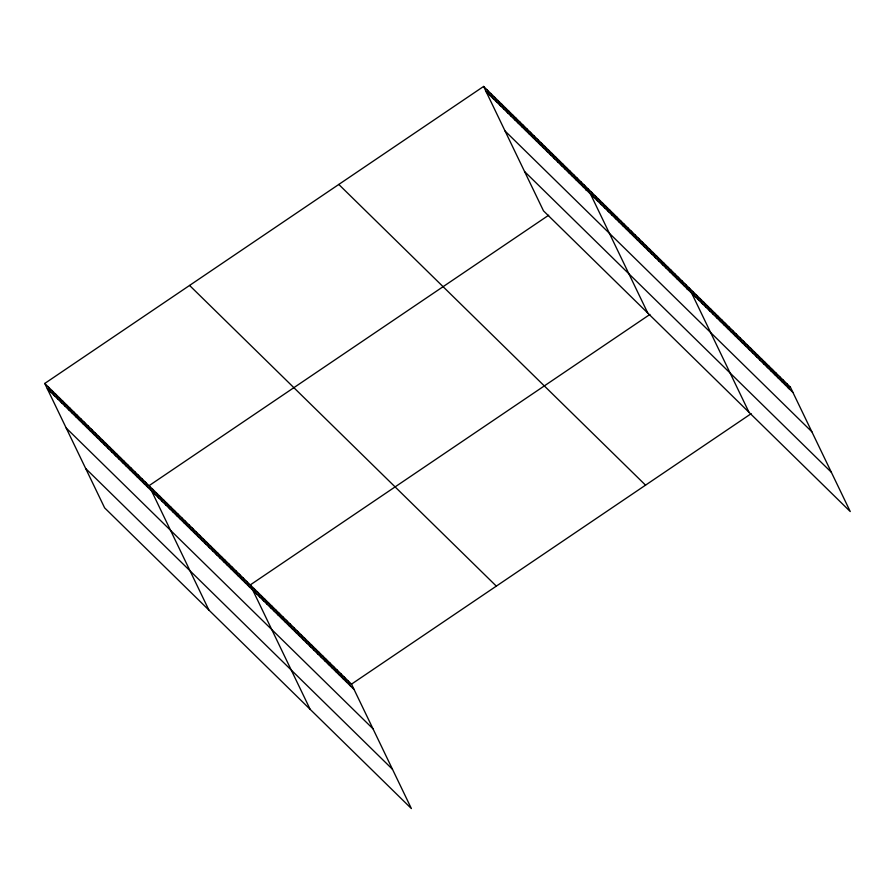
<?xml version="1.0" encoding="UTF-8"?>
<svg xmlns="http://www.w3.org/2000/svg" width="895" height="895" viewBox="0 0 895 895"><rect width="100%" height="100%" fill="white"/><g stroke="black" fill="none" stroke-linecap="round" stroke-linejoin="round"><path stroke-width="1.34" d="M44.75 383.452L351.5 684.138L411.387 808.565L104.625 507.868L44.75 383.452L483.613 86.435L790.375 387.132L850.25 511.548L543.5 210.862L483.613 86.435M548.691 215.214L149.051 485.683L208.927 610.11M585.901 190.031L587.914 188.666L647.79 313.093M649.915 314.447L250.276 584.916L310.151 709.332M687.125 289.264L689.139 287.899L749.025 412.326M351.5 684.138L751.151 413.68M788.361 388.486L790.375 387.132M486.186 91.771L792.936 392.457M505.093 131.062L811.854 431.759M524.582 171.56L831.332 472.247M338.791 184.448L645.541 485.146M189.572 285.438L496.333 586.124M47.312 388.777L354.062 689.474M66.23 428.078L372.98 728.776M85.719 468.566L392.469 769.264M786.75 383.586L789.323 388.922M783.136 380.039L785.709 385.376M779.523 376.493L782.085 381.829M775.909 372.958L778.471 378.283M772.295 369.411L774.857 374.736M768.682 365.865L771.244 371.201M765.057 362.318L767.63 367.655M761.444 358.783L764.017 364.108M757.83 355.237L760.403 360.562M754.216 351.69L756.778 357.027M750.603 348.144L753.165 353.48M746.989 344.597L749.551 349.934M743.376 341.062L745.938 346.387M739.751 337.516L742.324 342.852M736.137 333.969L738.711 339.306M732.524 330.423L735.086 335.759M728.91 326.888L731.472 332.213M725.297 323.341L727.859 328.666M721.683 319.795L724.245 325.131M718.058 316.248L720.632 321.585M714.445 312.713L717.018 318.038M710.831 309.167L713.404 314.492M707.218 305.62L709.78 310.957M703.604 302.074L706.166 307.41M699.991 298.527L702.553 303.864M696.377 294.992L698.939 300.317M692.752 291.446L695.325 296.771M685.525 284.353L688.087 289.689M681.912 280.817L684.474 286.143M678.298 277.271L680.86 282.596M674.685 273.725L677.246 279.061M671.06 270.178L673.633 275.515M667.446 266.632L670.019 271.968M663.833 263.096L666.406 268.422M660.219 259.55L662.781 264.886M656.606 256.004L659.168 261.34M652.992 252.457L655.554 257.794M649.378 248.922L651.94 254.247M645.754 245.375L648.327 250.701M642.14 241.829L644.713 247.165M638.527 238.283L641.088 243.619M634.913 234.747L637.475 240.073M631.299 231.201L633.861 236.526M627.686 227.654L630.248 232.991M624.061 224.108L626.634 229.444M620.448 220.562L623.021 225.898M616.834 217.026L619.407 222.352M613.22 213.48L615.782 218.805M609.607 209.933L612.169 215.27M605.993 206.387L608.555 211.723M602.38 202.852L604.942 208.177M598.755 199.305L601.328 204.631M595.141 195.759L597.715 201.095M591.528 192.212L594.09 197.549M584.312 185.142L586.885 190.478M580.721 181.618L583.283 186.954M577.13 178.094L579.691 183.43M573.527 174.57L576.089 179.906M569.936 171.046L572.498 176.371M566.334 167.522L568.907 172.847M562.742 163.998L565.304 169.323M559.14 160.462L561.713 165.799M555.549 156.938L558.111 162.275M551.947 153.414L554.52 158.751M548.355 149.89L550.917 155.227M544.753 146.366L547.326 151.702M541.162 142.842L543.724 148.167M537.559 139.318L540.132 144.643M533.968 135.794L536.53 141.119M530.366 132.27L532.939 137.595M526.775 128.735L529.337 134.071M523.183 125.21L525.745 130.547M519.581 121.686L522.143 127.023M515.99 118.162L518.552 123.499M512.387 114.638L514.961 119.975M508.796 111.114L511.358 116.439M505.194 107.59L507.767 112.915M501.603 104.066L504.165 109.391M498 100.531L500.573 105.867M494.409 97.007L496.971 102.343M490.807 93.483L493.38 98.819M487.216 89.959L489.778 95.295M347.886 680.603L350.448 685.928M344.273 677.056L346.835 682.382M340.659 673.51L343.221 678.846M337.046 669.963L339.608 675.3M333.421 666.428L335.994 671.753M329.808 662.882L332.381 668.207M326.194 659.335L328.756 664.672M322.58 655.789L325.142 661.125M318.967 652.242L321.529 657.579M315.353 648.707L317.915 654.032M311.728 645.161L314.302 650.497M308.115 641.614L310.688 646.951M304.501 638.068L307.063 643.404M300.888 634.533L303.45 639.858M297.274 630.986L299.836 636.311M293.661 627.44L296.223 632.776M290.047 623.893L292.609 629.23M286.422 620.358L288.995 625.683M282.809 616.812L285.382 622.137M279.195 613.265L281.757 618.602M275.582 609.719L278.144 615.055M271.968 606.172L274.53 611.509M268.355 602.637L270.916 607.962M264.73 599.091L267.303 604.416M261.116 595.544L263.689 600.881M257.503 591.998L260.065 597.334M253.889 588.462L256.451 593.788M246.662 581.37L249.224 586.706M243.048 577.823L245.61 583.16M239.424 574.277L241.997 579.613M235.81 570.741L238.383 576.067M232.197 567.195L234.758 572.531M228.583 563.649L231.145 568.985M224.969 560.102L227.531 565.439M221.356 556.567L223.918 561.892M217.731 553.02L220.304 558.346M214.118 549.474L216.691 554.81M210.504 545.928L213.066 551.264M206.89 542.381L209.452 547.718M203.277 538.846L205.839 544.171M199.663 535.299L202.225 540.636M196.05 531.753L198.612 537.089M192.425 528.207L194.998 533.543M188.811 524.671L191.385 529.997M185.198 521.125L187.76 526.45M181.584 517.578L184.146 522.915M177.971 514.032L180.533 519.368M174.357 510.497L176.919 515.822M170.732 506.95L173.306 512.276M167.119 503.404L169.692 508.74M163.505 499.857L166.067 505.194M159.892 496.311L162.454 501.647M156.278 492.776L158.84 498.101M152.665 489.229L155.227 494.555M145.449 482.159L148.011 487.495M141.857 478.635L144.419 483.96M138.255 475.111L140.817 480.436M134.664 471.587L137.226 476.912M131.062 468.063L133.635 473.388M127.47 464.527L130.032 469.864M123.868 461.003L126.441 466.34M120.277 457.479L122.839 462.816M116.674 453.955L119.248 459.292M113.083 450.431L115.645 455.768M109.481 446.907L112.054 452.232M105.89 443.383L108.452 448.708M102.287 439.859L104.86 445.184M98.696 436.324L101.258 441.66M95.105 432.8L97.667 438.136M91.503 429.276L94.064 434.612M87.911 425.751L90.473 431.088M84.309 422.227L86.871 427.564M80.718 418.703L83.28 424.029M77.115 415.179L79.689 420.505M73.524 411.655L76.086 416.981M69.922 408.131L72.495 413.456M66.331 404.596L68.893 409.932M62.728 401.072L65.301 406.408M59.137 397.548L61.699 402.884M55.535 394.024L58.108 399.36M51.944 390.5L54.505 395.836M48.341 386.976L50.914 392.301"/></g></svg>
